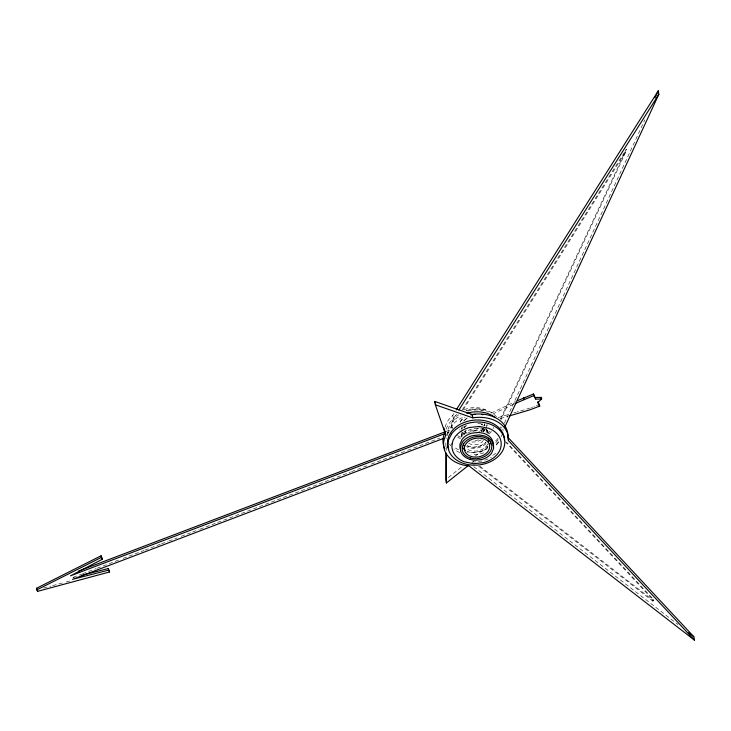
<?xml version="1.0" encoding="UTF-8"?>
<svg xmlns="http://www.w3.org/2000/svg" width="731" height="731" viewBox="0 0 731 731"><rect width="100%" height="100%" fill="white"/><g stroke="black" fill="none" stroke-linecap="round" stroke-linejoin="round"><path stroke-width="0.55" stroke-dasharray="3.65 2.74" d="M445.846 446.595L445.846 442.136M446.449 450.333L446.449 446.952M504.399 423.231L511.81 407.213M512.276 406.208L644.806 119.902M500.662 418.744L626.275 149.362L626.485 150.522L500.909 419.813M462.321 409.771L626.275 149.362M463.226 409.817L626.485 150.522M445.179 427.114A29.121 21.437 -10 0 1 452.781 415.345L454.527 412.576M446.175 429.079A29.121 21.437 -10 0 1 453.375 418.753L456.427 413.938M448.386 477.517L461.307 467.228M475.077 456.254L487.129 446.65A29.121 21.437 -10 0 0 488.71 445.855M471.906 462.659L473.661 461.261M653.532 599.475L653.733 600.59L652.874 601.138L652.682 600.023L653.532 599.475L506.464 442.063M491.141 413.052L515.401 401.639M492.749 414.038L514.926 403.613M446.157 431.436L450.305 429.865M447.335 432.715L449.464 431.902M73.264 577.326L81.57 574.164M82.612 573.771L96.108 568.645M97.15 568.252L119.994 559.571M123.11 558.393L143.87 550.498M144.912 550.105L160.491 544.193M161.524 543.8L167.755 541.433M168.797 541.031L177.103 537.879M181.251 536.298L191.641 532.36M192.682 531.967L198.905 529.6M199.947 529.198L215.526 523.286M217.6 522.501L350.514 472.016M351.556 471.614L367.126 465.702M371.284 464.121L406.591 450.716M407.624 450.323L439.815 438.088M530.24 407.989L525.872 409.342M531.464 407.532L532.689 407.066M533.913 406.6L534.525 406.363M536.362 405.668L537.587 405.202M498.076 417.584L508.593 414.459M513.847 412.905L516.104 412.238M516.854 412.01L518.361 411.571M520.609 410.895L525.123 409.561M500.406 418.589L508.054 416.323M43.659 588.016L50.859 586.079M52.659 585.595L64.346 582.452M66.146 581.967L71.537 580.515M72.972 577.527L74.48 577.143M479.938 466.277L652.682 600.023M478.641 466.232L652.874 601.138M473.734 466.661L678.012 624.521M505.112 441.524L653.733 600.59M488.235 432.597L488.737 433.867M500.68 426.931L501.183 428.229M486.8 429.737L487.769 435.164M484.626 423.788L484.945 425.552A11.659 8.58 -10 0 0 484.324 424.163M451.776 426.538L452.133 428.54M502.846 428.933L503.147 430.641M500.973 426.986L501.073 427.608M487.129 446.65L487.431 448.35M482.286 423.77L482.506 425.003M473.03 460.923L473.222 462.038A30.291 22.295 -10 0 0 491.387 457.332M463.792 426.529L464.011 427.763M452.781 415.345L453.375 418.753M446.029 437.768L446.202 438.737M483.493 430.568L483.721 431.875M461.709 427.973L462.074 430.056M501.521 434.918A27.221 20.039 -10 0 1 501.073 436.855M498.505 442.209A27.221 20.039 -10 0 1 495.682 445.599M483.913 452.781A27.221 20.039 -10 0 1 471.349 454.837M459.753 452.544A27.221 20.039 -10 0 1 453.86 449.053M450.799 445.864A27.221 20.039 -10 0 1 449.62 444.064M447.875 434.177A27.221 20.039 -10 0 1 464.614 416.633M461.042 437.321A14.099 10.38 -10 0 1 462.705 432.514M485.841 428.969A14.099 10.38 -10 0 1 488.829 433.565M498.688 441.625A29.121 21.437 -10 0 1 495.143 445.298M498.094 438.216A29.121 21.437 -10 0 1 494.54 441.889M467.776 411.069A26.608 19.582 -10 0 1 488.171 412.065M498.076 439.733A27.221 20.039 -10 0 1 495.252 443.123M486.883 448.916A27.221 20.039 -10 0 1 466.734 452.05M458.602 449.766A27.221 20.039 -10 0 1 453.43 446.586M447.308 435.713A27.221 20.039 -10 0 1 460.832 415.637M486.663 429.28A12.774 9.402 -10 0 1 487.01 431.939M481.464 439.779A12.774 9.402 -10 0 1 470.207 441.789M462.257 436.361A12.774 9.402 -10 0 1 461.663 433.081M463.993 427.845A12.774 9.402 -10 0 1 467.977 424.821M477.608 423.094A12.774 9.402 -10 0 1 484.297 425.853M482.561 428.613A9.366 6.89 -10 0 1 483.63 431.948M465.071 433.757A9.366 6.89 -10 0 1 465.784 430.468M486.152 443.534A14.099 10.38 -10 0 1 466.451 446.632M461.608 436.617A14.099 10.38 -10 0 1 466.351 430.458M480.77 427.763A14.099 10.38 -10 0 1 488.271 432.88M463.6 435.027A12.774 9.402 -10 0 1 474.748 428.393A12.774 9.402 -10 0 1 486.49 432.496M483.465 440.446A9.366 6.89 -10 0 1 468.735 443.26M472.719 431.345A9.366 6.89 -10 0 1 479.673 431.354M496.504 416.889A26.307 19.362 -10 0 0 491.451 412.622A26.809 19.737 -10 0 0 475.424 408.803A26.307 19.362 -10 0 0 466.442 410.219M487.102 424.638A14.145 10.417 -10 0 1 483.246 431.683M464.139 434.077A14.145 10.417 -10 0 1 462.686 433.163M460.027 430.221A14.145 10.417 -10 0 1 459.689 429.545M460.137 422.189A14.145 10.417 -10 0 1 465.163 417.227M484.635 424.135A11.659 8.58 -10 0 1 484.434 425.99M483.365 428.403A11.659 8.58 -10 0 1 480.24 431.482M467.054 433.136A11.659 8.58 -10 0 1 463.975 431.345M462.047 428.795A11.659 8.58 -10 0 1 461.654 427.626M463.618 421.019A11.659 8.58 -10 0 1 468.745 417.602M493.562 427.279A21.263 15.653 -10 0 1 493.014 428.695M491.406 431.445A21.263 15.653 -10 0 1 489.185 433.976M478.586 439.834A21.263 15.653 -10 0 1 473.185 440.802M460.603 438.755A21.263 15.653 -10 0 1 457.798 437.129M452.06 428.156A21.263 15.653 -10 0 1 458.538 414.788M466.095 410.74A21.263 15.653 -10 0 1 484.278 410.795M487.001 424.857A14.145 10.417 -10 0 1 486.791 425.926M485.302 429.079A14.145 10.417 -10 0 1 483.657 430.97M463.838 433.647A14.145 10.417 -10 0 1 459.561 429.07M460.082 421.888A14.145 10.417 -10 0 1 464.377 417.383M481.756 424.126A9.357 6.89 -10 0 1 481.501 424.821M479.435 427.534A9.357 6.89 -10 0 1 467.685 429.526M464.889 427.672A9.357 6.89 -10 0 1 464.258 426.858M464.66 420.462A9.357 6.89 -10 0 1 468.059 417.657M485.11 428.147A11.659 8.58 -10 0 1 483.081 432.432M464.45 434.278A11.659 8.58 -10 0 1 462.851 432.323M462.065 428.348A11.659 8.58 -10 0 1 462.522 426.575M482.707 428.878A9.366 6.89 -10 0 1 481.208 431.61M466.25 433.09A9.366 6.89 -10 0 1 464.962 431.518M464.468 427.617A9.366 6.89 -10 0 1 465.455 425.524M481.437 423.898A9.366 6.89 -10 0 1 482.213 424.967M490.081 431.135A21.263 15.653 -10 0 1 488.893 432.368M460.32 437.147A21.263 15.653 -10 0 1 457.505 435.521M452.014 427.836A21.263 15.653 -10 0 1 456.939 414.294M464.203 409.725A21.263 15.653 -10 0 1 488.281 411.489M487.86 447.299A14.931 10.992 -10 0 1 467.118 451.246M467.877 433.008A14.931 10.992 -10 0 1 484.781 432.058M487.888 443.9A12.774 9.402 -10 0 1 477.864 450.863A12.774 9.402 -10 0 1 465.83 448.167M495.746 453.284A30.291 22.295 -10 0 1 491.99 455.769M467.292 445.809A14.099 10.38 -10 0 0 485.914 442.209A12.774 9.402 -10 0 1 467.283 445.8"/><path stroke-width="1.1" d="M445.837 452.836L445.809 479.573L446.403 482.972L468.388 465.464M446.403 482.972L446.44 453.704M507.826 437.239L507.844 434.479A32.447 23.885 -10 0 0 502.325 422.646A32.886 24.214 -10 0 0 489.505 415.391A32.447 23.885 -10 0 0 475.872 414.084L472.18 414.495L434.762 401.429L435.356 404.791L445.819 435.21A32.694 24.068 -10 0 0 469.046 465.939L694.45 640.128L693.856 636.765L507.826 437.239L508.42 440.601L694.45 640.128M493.187 445.791L492.986 441.917A18.101 13.322 -10 0 0 483.419 433.236L478.476 432.423L471.705 433.181A15.854 11.669 -10 0 0 462.047 439.395L459.918 444.357L460.119 448.231A18.101 13.322 -10 0 0 460.539 449.437M655.003 97.881L658.247 90.872L658.85 94.281L504.582 427.534M456.281 409.817L658.247 90.872M458.867 410.082L658.85 94.281M451.566 433.912L448.423 440.163L447.865 446.824M540.383 398.304L541.36 397.399L541.653 399.007L537.733 402.617L539.706 406.116L529.911 409.835L509.151 415.994M81.242 575.425L108.289 568.535L109.595 571.962L37.656 591.324L36.833 589.871L36.55 588.263L101.106 555.779L102.413 559.206L70.541 575.827L445.197 433.52M36.833 589.871L101.39 557.387L101.106 555.779M517.475 400.661L533.511 394.009L535.768 399.126L541.653 399.007M514.926 403.613L533.794 395.626L533.511 394.009M78.564 571.066L445.115 431.829M442.895 438.646L72.506 579.327L108.572 570.153L109.595 571.962M538.199 404.974L539.423 404.508L537.824 401.666M535.485 397.509L541.36 397.399M470.124 459.452L475.086 460.265L481.848 459.507A15.854 11.669 -10 0 0 491.506 453.293L493.635 448.322L493.434 444.448A18.101 13.322 -10 0 0 483.867 435.777L478.915 434.954L472.153 435.713A15.854 11.669 -10 0 0 462.495 441.926L460.366 446.897L460.567 450.762M435.356 404.791L472.774 417.858A32.694 24.068 -10 0 1 508.42 440.601M688.575 632.68L693.856 636.765M533.794 395.626L535.768 399.126M101.39 557.387L102.413 559.206M36.55 588.263L36.961 588.985M37.263 589.533L37.656 591.324M434.762 401.429L435.411 403.329M443.918 428.046L444.567 429.947M504.308 438.216L503.622 436.151A30.958 22.789 -10 0 0 490.556 424.291C483.41 421.54 475.397 421.358 468.032 423.322A27.029 19.901 -10 0 0 451.557 433.912M447.92 446.961L448.615 449.035M539.423 404.508L539.706 406.116M523.716 397.728L523.999 399.345M472.18 414.495L472.774 417.858M445.819 435.21L445.225 431.847L444.055 434.552A32.447 23.885 -10 0 0 444.192 447.491A32.895 24.214 -10 0 0 444.896 449.053M108.289 568.535L108.572 570.153M504.363 438.353L504.481 440.565M470.874 414.879A27.221 20.039 -10 0 1 475.406 414.322M481.418 414.477A27.221 20.039 -10 0 1 483.027 414.696M445.362 433.401A29.121 21.437 -10 0 1 445.508 431.966M466.826 413.271A27.221 20.039 -10 0 1 495.097 417.575M488.6 439.971A14.099 10.38 -10 0 1 488.153 440.894M444.85 432.825A29.121 21.437 -10 0 1 444.759 430.002M490.748 441.213A14.931 10.992 -10 0 1 489.468 445.133M465.51 450.342A14.931 10.992 -10 0 1 462.083 446.668M488.454 439.057A12.774 9.402 -10 0 1 488.518 441.953M464.605 446.787A12.774 9.402 -10 0 1 463.29 443.297M470.134 459.443A18.101 13.322 -10 0 1 460.576 450.762M447.582 440.364L447.509 444.813L448.971 451.045A30.958 22.789 -10 0 0 462.038 462.906C469.183 465.656 477.188 465.848 484.562 463.883A27.029 19.901 -10 0 0 501.027 453.284C505.276 447.884 505.788 440.4 503.266 434.132A30.958 22.789 -10 0 0 490.199 422.271C483.054 419.521 475.049 419.338 467.676 421.303A27.029 19.901 -10 0 0 451.21 431.893L448.852 435.968L447.582 440.364M452.023 444.019L451.968 447.865L452.918 451.52A26.782 19.71 -10 0 0 464.222 461.773L473.725 463.737L483.703 462.613A23.383 17.215 -10 0 0 497.948 453.458C501.1 449.291 502.243 443.525 500.187 438.627A26.782 19.71 -10 0 0 488.893 428.375L479.381 426.42L469.403 427.534A23.383 17.215 -10 0 0 455.157 436.69L453.119 440.217L452.023 444.019M470.481 458.063A14.931 10.992 -10 0 0 491.799 445.682A14.931 10.992 -10 0 0 468.735 439.084A14.931 10.992 -10 0 0 470.481 458.063M471.422 456.555A12.774 9.402 -10 0 0 489.66 445.956A12.774 9.402 -10 0 0 469.923 440.309A12.774 9.402 -10 0 0 471.422 456.555"/></g></svg>
